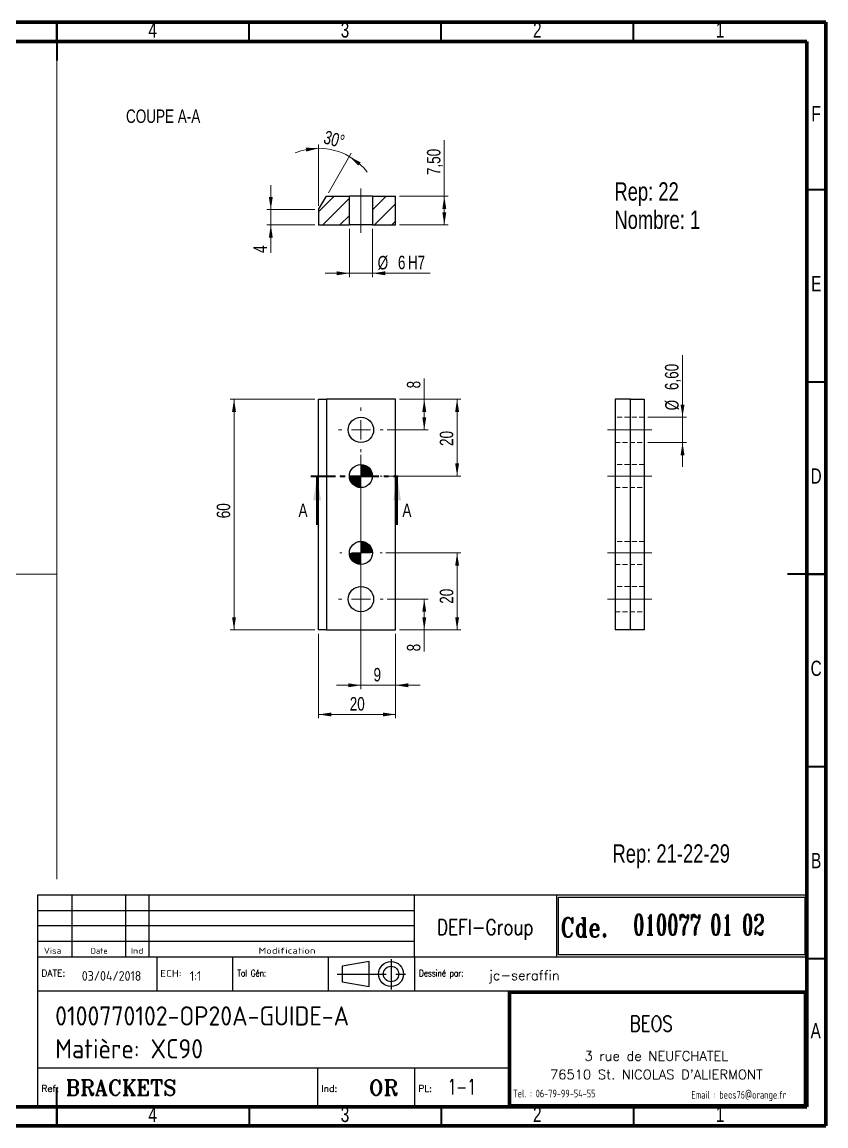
# Model space of a CAD drawing. Header units: millimetres. Extents: x 15 to 415, y 5 to 292.
# Drawn here: x 206 to 415, y 5 to 292 of the extents above; entities that cross this region are included whole.
import ezdxf

# ---------------------------------------------------------------- set-up
doc = ezdxf.new("R2010")
doc.units = ezdxf.units.MM
for name, pattern in [('CENTERX2', [20.32, 12.7, -2.54, 2.54, -2.54]), ('HIDDEN', [1.905, 1.27, -0.635]), ('PHANTOM', [12.7, 6.35, -1.27, 1.27, -1.27, 1.27, -1.27])]:
    doc.linetypes.add(name, pattern=pattern)
doc.layers.add('DIMENSIONS', color=176, linetype='Continuous')
doc.styles.add('SLDTEXTSTYLE0', font='TXT', dxfattribs={"width": 0.75})
doc.styles.add('SLDTEXTSTYLE1', font='ISOCP')
doc.styles.add('SLDTEXTSTYLE10', font='ISOCP', dxfattribs={"width": 1.147311})
doc.styles.add('SLDTEXTSTYLE11', font='ISOCP', dxfattribs={"width": 1.385904})
doc.styles.add('SLDTEXTSTYLE12', font='ISOCP', dxfattribs={"width": 1.246461})
doc.styles.add('SLDTEXTSTYLE13', font='ROMAND')
doc.styles.add('SLDTEXTSTYLE2', font='ROMANT', dxfattribs={"width": 0.8})
doc.styles.add('SLDTEXTSTYLE3', font='ISOCP', dxfattribs={"width": 0.8})
doc.styles.add('SLDTEXTSTYLE4', font='ROMANS', dxfattribs={"width": 0.8})
doc.styles.add('SLDTEXTSTYLE5', font='ROMANT')
doc.styles.add('SLDTEXTSTYLE6', font='ROMANS')
doc.styles.add('SLDTEXTSTYLE7', font='ROMANT', dxfattribs={"width": 0.65})
doc.styles.add('SLDTEXTSTYLE8', font='ISOCP', dxfattribs={"width": 1.446157})
doc.styles.add('SLDTEXTSTYLE9', font='ISOCP', dxfattribs={"width": 1.294402})
doc.dimstyles.new('SLDDIMSTYLE0', dxfattribs={"dimtxt": 3.5, "dimasz": 3.302, "dimexe": 0, "dimexo": 0.0625, "dimgap": 0.875, "dimtad": 1, "dimrnd": 1e-09, "dimzin": 12, "dimdsep": 46, "dimtxsty": 'SLDTEXTSTYLE0', "dimsah": 1, "dimcen": 0.09, "dimadec": 0, "dimazin": 3, "dimtfac": 1, "dimtofl": 0, "dimtmove": 0, "dimatfit": 3, "dimfxl": 1, "dimfrac": 2, "dimtolj": 1, "dimtzin": 12, "dimarcsym": 0})
doc.dimstyles.new('SLDDIMSTYLE1', dxfattribs={"dimtxt": 3.5, "dimasz": 3.302, "dimexe": 0, "dimexo": 0.0625, "dimgap": 0.875, "dimtad": 1, "dimrnd": 1e-09, "dimzin": 12, "dimdsep": 46, "dimtxsty": 'SLDTEXTSTYLE0', "dimsah": 1, "dimcen": 0.09, "dimadec": 0, "dimazin": 3, "dimtfac": 1, "dimtmove": 0, "dimatfit": 0, "dimfxl": 1, "dimfrac": 2, "dimtolj": 1, "dimtzin": 12, "dimarcsym": 0})
doc.dimstyles.new('SLDDIMSTYLE2', dxfattribs={"dimtxt": 3.5, "dimasz": 3.302, "dimexe": 0, "dimexo": 0.0625, "dimgap": 0.875, "dimtad": 1, "dimdec": 4, "dimzin": 12, "dimdsep": 46, "dimtxsty": 'SLDTEXTSTYLE0', "dimsah": 1, "dimcen": 0.09, "dimazin": 3, "dimtfac": 1, "dimtofl": 0, "dimtmove": 0, "dimatfit": 3, "dimfxl": 1, "dimfrac": 2, "dimtolj": 1, "dimtzin": 12, "dimarcsym": 0})

# ---------------------------------------------------------------- blocks, each defined once
blk = doc.blocks.new('SW_NOTE_1')
at = {"color": 0, "linetype": 'Continuous', "lineweight": 0, "char_height": 4.763, "attachment_point": 1, "style": 'SLDTEXTSTYLE0'}
for s, insert in [('Rep: 22', (0, 6.14)), ('Nombre: 1', (0, -1.21))]:
    blk.add_mtext(s, dxfattribs=dict(at, insert=insert))
blk = doc.blocks.new('_D_6')
at = {"color": 7, "linetype": 'Continuous', "lineweight": 18}
for p, q in [((282.11, 193.99), (260.11, 193.99)), ((261.11, 133.99), (261.11, 193.99)), ((282.11, 133.99), (260.11, 133.99))]:
    blk.add_line(p, q, dxfattribs=at)
for points in [[(261.11, 193.99), (260.6, 190.68), (261.61, 190.68)], [(261.11, 133.99), (261.61, 137.29), (260.6, 137.29)]]:
    blk.add_solid(points, dxfattribs=at)
at = {"color": 7, "linetype": 'Continuous', "lineweight": 18, "insert": (256.6, 163.01), "char_height": 3.5, "attachment_point": 1, "rotation": 90, "style": 'SLDTEXTSTYLE0'}
blk.add_mtext('60', dxfattribs=at)
blk = doc.blocks.new('_D_7')
at = {"color": 7, "linetype": 'Continuous', "lineweight": 18}
for p, q in [((310.57, 193.99), (310.57, 199.36)), ((304.11, 193.99), (311.57, 193.99)), ((310.57, 193.99), (310.57, 185.99)), ((300.91, 185.99), (311.57, 185.99))]:
    blk.add_line(p, q, dxfattribs=at)
for points in [[(310.57, 193.99), (310.06, 190.68), (311.08, 190.68)], [(310.57, 185.99), (311.08, 189.29), (310.06, 189.29)]]:
    blk.add_solid(points, dxfattribs=at)
at = {"color": 7, "linetype": 'Continuous', "lineweight": 18, "insert": (306.06, 196.78), "char_height": 3.5, "attachment_point": 1, "rotation": 90, "style": 'SLDTEXTSTYLE0'}
blk.add_mtext('8', dxfattribs=at)
blk = doc.blocks.new('_D_8')
at = {"color": 7, "linetype": 'Continuous', "lineweight": 18}
for p, q in [((304.11, 193.99), (320.11, 193.99)), ((319.11, 193.99), (319.11, 173.99)), ((300.61, 173.99), (320.11, 173.99))]:
    blk.add_line(p, q, dxfattribs=at)
for points in [[(319.11, 193.99), (318.6, 190.68), (319.61, 190.68)], [(319.11, 173.99), (319.61, 177.29), (318.6, 177.29)]]:
    blk.add_solid(points, dxfattribs=at)
at = {"color": 7, "linetype": 'Continuous', "lineweight": 18, "insert": (314.6, 181.81), "char_height": 3.5, "attachment_point": 1, "rotation": 90, "style": 'SLDTEXTSTYLE0'}
blk.add_mtext('20', dxfattribs=at)
blk = doc.blocks.new('_D_9')
at = {"color": 7, "linetype": 'Continuous', "lineweight": 18}
for p, q in [((300.91, 141.99), (311.57, 141.99)), ((310.57, 141.99), (310.57, 133.99)), ((304.11, 133.99), (311.57, 133.99)), ((310.57, 133.99), (310.57, 128.4))]:
    blk.add_line(p, q, dxfattribs=at)
for points in [[(310.57, 141.99), (310.06, 138.68), (311.08, 138.68)], [(310.57, 133.99), (311.08, 137.29), (310.06, 137.29)]]:
    blk.add_solid(points, dxfattribs=at)
at = {"color": 7, "linetype": 'Continuous', "lineweight": 18, "insert": (306.06, 128.4), "char_height": 3.5, "attachment_point": 1, "rotation": 90, "style": 'SLDTEXTSTYLE0'}
blk.add_mtext('8', dxfattribs=at)
blk = doc.blocks.new('_D_10')
at = {"color": 7, "linetype": 'Continuous', "lineweight": 18}
for p, q in [((300.61, 153.99), (320.11, 153.99)), ((319.11, 153.99), (319.11, 133.99)), ((304.11, 133.99), (320.11, 133.99))]:
    blk.add_line(p, q, dxfattribs=at)
for points in [[(319.11, 153.99), (318.6, 150.68), (319.61, 150.68)], [(319.11, 133.99), (319.61, 137.29), (318.6, 137.29)]]:
    blk.add_solid(points, dxfattribs=at)
at = {"color": 7, "linetype": 'Continuous', "lineweight": 18, "insert": (314.6, 140.78), "char_height": 3.5, "attachment_point": 1, "rotation": 90, "style": 'SLDTEXTSTYLE0'}
blk.add_mtext('20', dxfattribs=at)
blk = doc.blocks.new('_D_11')
at = {"color": 7, "linetype": 'Continuous', "lineweight": 18}
for p, q in [((294.11, 179.19), (294.11, 118.58)), ((303.11, 132.99), (303.11, 118.58)), ((294.11, 119.58), (287.76, 119.58)), ((303.11, 119.58), (294.11, 119.58)), ((303.11, 119.58), (309.46, 119.58))]:
    blk.add_line(p, q, dxfattribs=at)
for points in [[(294.11, 119.58), (290.8, 120.09), (290.8, 119.07)], [(303.11, 119.58), (306.41, 119.07), (306.41, 120.09)]]:
    blk.add_solid(points, dxfattribs=at)
at = {"color": 7, "linetype": 'Continuous', "lineweight": 18, "insert": (297.38, 124.09), "char_height": 3.5, "attachment_point": 1, "style": 'SLDTEXTSTYLE0'}
blk.add_mtext('9', dxfattribs=at)
blk = doc.blocks.new('_D_12')
at = {"color": 7, "linetype": 'Continuous', "lineweight": 18}
for p, q in [((283.11, 132.99), (283.11, 110.99)), ((303.11, 132.99), (303.11, 110.99)), ((303.11, 111.99), (283.11, 111.99))]:
    blk.add_line(p, q, dxfattribs=at)
for points in [[(283.11, 111.99), (286.41, 111.48), (286.41, 112.49)], [(303.11, 111.99), (299.8, 112.49), (299.8, 111.48)]]:
    blk.add_solid(points, dxfattribs=at)
at = {"color": 7, "linetype": 'Continuous', "lineweight": 18, "insert": (291.19, 116.5), "char_height": 3.5, "attachment_point": 1, "style": 'SLDTEXTSTYLE0'}
blk.add_mtext('20', dxfattribs=at)
blk = doc.blocks.new('SW_CENTERMARKSYMBOL_4')
at = {"color": 0, "linetype": 'Continuous', "lineweight": 0}
for p, q in [((0, 5), (0, 5.8)), ((-5, 0), (-5.8, 0)), ((0, 0), (-2.5, 0)), ((0, 0), (0, 2.5)), ((0, 0), (0, -2.5)), ((0, 0), (2.5, 0)), ((5, 0), (5.8, 0)), ((0, -5), (0, -5.8))]:
    blk.add_line(p, q, dxfattribs=at)
blk = doc.blocks.new('SW_CENTERMARKSYMBOL_5')
at = {"color": 0, "linetype": 'Continuous', "lineweight": 0}
for p, q in [((0, 5), (0, 5.8)), ((-5, 0), (-5.8, 0)), ((0, 0), (-2.5, 0)), ((0, 0), (0, 2.5)), ((0, 0), (0, -2.5)), ((0, 0), (2.5, 0)), ((5, 0), (5.8, 0)), ((0, -5), (0, -5.8))]:
    blk.add_line(p, q, dxfattribs=at)
blk = doc.blocks.new('SW_CENTERMARKSYMBOL_6')
at = {"color": 0, "linetype": 'Continuous', "lineweight": 0}
for p, q in [((0, 5), (0, 5.5)), ((-5, 0), (-5.5, 0)), ((0, 0), (-2.5, 0)), ((0, 0), (0, 2.5)), ((0, 0), (0, -2.5)), ((0, 0), (2.5, 0)), ((5, 0), (5.5, 0)), ((0, -5), (0, -5.5))]:
    blk.add_line(p, q, dxfattribs=at)
blk = doc.blocks.new('SW_CENTERMARKSYMBOL_7')
at = {"color": 0, "linetype": 'Continuous', "lineweight": 0}
for p, q in [((0, 5), (0, 5.5)), ((-5, 0), (-5.5, 0)), ((0, 0), (-2.5, 0)), ((0, 0), (0, 2.5)), ((0, 0), (0, -2.5)), ((0, 0), (2.5, 0)), ((5, 0), (5.5, 0)), ((0, -5), (0, -5.5))]:
    blk.add_line(p, q, dxfattribs=at)
blk = doc.blocks.new('SW_DOWELSYMBOL_2')
at = {"linetype": 'Continuous', "lineweight": 0}
h = blk.add_hatch(color=0, dxfattribs=at)
edge = h.paths.add_edge_path(flags=0)
edge.add_arc((0, 0), 3, 0, 90)
edge.add_line((0, 3), (0, 0))
edge.add_line((0, 0), (3, 0))
h = blk.add_hatch(color=0, dxfattribs=at)
edge = h.paths.add_edge_path(flags=0)
edge.add_arc((0, 0), 3, 180, 270)
edge.add_line((0, -3), (0, 0))
edge.add_line((0, 0), (-3, 0))
at = {"color": 0, "linetype": 'Continuous', "lineweight": 0}
blk.add_circle((0, 0), 3, dxfattribs=at)
blk = doc.blocks.new('SW_DOWELSYMBOL_3')
at = {"linetype": 'Continuous', "lineweight": 0}
h = blk.add_hatch(color=0, dxfattribs=at)
edge = h.paths.add_edge_path(flags=0)
edge.add_arc((0, 0), 3, 0, 90)
edge.add_line((0, 3), (0, 0))
edge.add_line((0, 0), (3, 0))
h = blk.add_hatch(color=0, dxfattribs=at)
edge = h.paths.add_edge_path(flags=0)
edge.add_arc((0, 0), 3, 180, 270)
edge.add_line((0, -3), (0, 0))
edge.add_line((0, 0), (-3, 0))
at = {"color": 0, "linetype": 'Continuous', "lineweight": 0}
blk.add_circle((0, 0), 3, dxfattribs=at)
blk = doc.blocks.new('_D_13')
at = {"color": 7, "linetype": 'Continuous', "lineweight": 18}
for p, q in [((270.67, 243.27), (270.67, 249.62)), ((282.11, 243.27), (269.67, 243.27)), ((270.67, 243.27), (270.67, 239.27)), ((282.11, 239.27), (269.67, 239.27)), ((270.67, 239.27), (270.67, 232))]:
    blk.add_line(p, q, dxfattribs=at)
for points in [[(270.67, 243.27), (271.18, 246.57), (270.16, 246.57)], [(270.67, 239.27), (270.16, 235.96), (271.18, 235.96)]]:
    blk.add_solid(points, dxfattribs=at)
at = {"color": 7, "linetype": 'Continuous', "lineweight": 18, "insert": (266.16, 232), "char_height": 3.5, "attachment_point": 1, "rotation": 90, "style": 'SLDTEXTSTYLE0'}
blk.add_mtext('4', dxfattribs=at)
blk = doc.blocks.new('_D_14')
at = {"color": 7, "linetype": 'Continuous', "lineweight": 18}
for p, q in [((283.11, 244.27), (283.11, 260.21)), ((285.63, 247.63), (291.58, 257.94))]:
    blk.add_line(p, q, dxfattribs=at)
for start, end in [(90, 112.4394), (60, 90), (37.5606, 60)]:
    blk.add_arc((283.11, 243.27), 15.94, start, end, dxfattribs=at)
for points in [[(283.11, 259.21), (279.77, 259.38), (279.87, 258.37)], [(291.08, 257.07), (293.46, 254.73), (294.05, 255.55)]]:
    blk.add_solid(points, dxfattribs=at)
at = {"color": 7, "linetype": 'Continuous', "lineweight": 18, "insert": (285.06, 263.93), "char_height": 3.5, "attachment_point": 1, "rotation": 344.8311, "style": 'SLDTEXTSTYLE0'}
blk.add_mtext('30°', dxfattribs=at)
blk = doc.blocks.new('_D_15')
at = {"color": 7, "linetype": 'Continuous', "lineweight": 18}
for p, q in [((291.11, 238.27), (291.11, 225.71)), ((297.11, 238.27), (297.11, 225.71)), ((291.11, 226.71), (284.76, 226.71)), ((291.11, 226.71), (297.11, 226.71)), ((297.11, 226.71), (312.08, 226.71))]:
    blk.add_line(p, q, dxfattribs=at)
for points in [[(291.11, 226.71), (287.8, 227.22), (287.8, 226.2)], [(297.11, 226.71), (300.41, 226.2), (300.41, 227.22)]]:
    blk.add_solid(points, dxfattribs=at)
at = {"color": 7, "linetype": 'Continuous', "lineweight": 18, "char_height": 3.5, "attachment_point": 1, "style": 'SLDTEXTSTYLE0'}
for s, insert in [('%%c', (298.45, 231.22)), ('6', (303.72, 231.28)), ('H7', (306.31, 231.28))]:
    blk.add_mtext(s, dxfattribs=dict(at, insert=insert))
blk = doc.blocks.new('_D_16')
at = {"color": 7, "linetype": 'Continuous', "lineweight": 18}
for p, q in [((315.78, 246.77), (315.78, 261.29)), ((304.11, 246.77), (316.78, 246.77)), ((315.78, 239.27), (315.78, 246.77)), ((304.11, 239.27), (316.78, 239.27))]:
    blk.add_line(p, q, dxfattribs=at)
for points in [[(315.78, 246.77), (315.27, 243.46), (316.29, 243.46)], [(315.78, 239.27), (316.29, 242.57), (315.27, 242.57)]]:
    blk.add_solid(points, dxfattribs=at)
at = {"color": 7, "linetype": 'Continuous', "lineweight": 18, "insert": (311.27, 252.24), "char_height": 3.5, "attachment_point": 1, "rotation": 90, "style": 'SLDTEXTSTYLE0'}
blk.add_mtext('7,50', dxfattribs=at)
blk = doc.blocks.new('_D_17')
at = {"color": 7, "linetype": 'Continuous', "lineweight": 18}
for p, q in [((377.72, 189.29), (377.72, 205.39)), ((368.72, 189.29), (378.72, 189.29)), ((377.72, 189.29), (377.72, 182.69)), ((368.72, 182.69), (378.72, 182.69)), ((377.72, 182.69), (377.72, 176.34))]:
    blk.add_line(p, q, dxfattribs=at)
for points in [[(377.72, 189.29), (378.23, 192.59), (377.21, 192.59)], [(377.72, 182.69), (377.21, 179.38), (378.23, 179.38)]]:
    blk.add_solid(points, dxfattribs=at)
at = {"color": 7, "linetype": 'Continuous', "lineweight": 18, "char_height": 3.5, "attachment_point": 1, "rotation": 90, "style": 'SLDTEXTSTYLE0'}
for s, insert in [('6,60', (373.15, 196.34)), ('%%c', (373.21, 191.06))]:
    blk.add_mtext(s, dxfattribs=dict(at, insert=insert))

msp = doc.modelspace()

# ---------------------------------------------------------------- hatches: boundary and pattern name
at = {"linetype": 'Continuous', "lineweight": 18}
h = msp.add_hatch(dxfattribs=at)
h.set_pattern_fill('ANSI31', style=0)
h.paths.add_polyline_path([(285.12769, 246.76653), (283.10697, 243.26653), (283.10697, 239.26653), (291.10697, 239.26653), (291.10697, 246.76653)], flags=0)
h = msp.add_hatch(dxfattribs=at)
h.set_pattern_fill('ANSI31', style=0)
h.paths.add_polyline_path([(297.10697, 239.26653), (303.10697, 239.26653), (303.10697, 246.76653), (297.10697, 246.76653)], flags=0)

# ---------------------------------------------------------------- linework, layer by layer
at = {"color": 7, "linetype": 'Continuous', "lineweight": 70}
for p, q in [((15, 292), (415, 292)), ((415, 292), (415, 5)), ((20, 287), (410, 287)), ((410, 287), (410, 10)), ((410, 10), (20, 10)), ((415, 5), (15, 5))]:
    msp.add_line(p, q, dxfattribs=at)
at = {"color": 7, "linetype": 'Continuous', "lineweight": 35}
for p, q in [((215, 292), (215, 282)), ((215, 287), (215, 292)), ((265, 287), (265, 292)), ((315, 287), (315, 292)), ((365, 287), (365, 292)), ((410, 248.5), (415, 248.5)), ((410, 198.5), (415, 198.5)), ((282.70697, 161.2868), (282.70697, 173.9868)), ((303.50697, 161.2868), (303.50697, 173.9868)), ((415, 148.5), (405, 148.5)), ((410, 148.5), (415, 148.5)), ((410, 98.5), (415, 98.5)), ((410, 48.5), (415, 48.5)), ((215, 5), (215, 15)), ((215, 10), (215, 5)), ((265, 10), (265, 5)), ((315, 10), (315, 5)), ((365, 10), (365, 5))]:
    msp.add_line(p, q, dxfattribs=at)
at = {"color": 7, "linetype": 'Continuous', "lineweight": 18}
for p, q in [((215, 282), (215, 69.1233)), ((25, 148.5), (215, 148.5))]:
    msp.add_line(p, q, dxfattribs=at)
at = {"color": 7, "linetype": 'CENTERX2', "lineweight": 18}
for p, q in [((294.10697, 237.26653), (294.10697, 248.76653)), ((358.2191, 185.9868), (369.7191, 185.9868)), ((358.2191, 173.9868), (369.7191, 173.9868)), ((358.2191, 153.9868), (369.7191, 153.9868)), ((358.2191, 141.9868), (369.7191, 141.9868))]:
    msp.add_line(p, q, dxfattribs=at)
at = {"color": 7, "linetype": 'Continuous', "lineweight": 25}
for p, q in [((283.10697, 243.26653), (285.12769, 246.76653)), ((285.12769, 246.76653), (291.10697, 246.76653)), ((291.10697, 239.26653), (291.10697, 246.76653)), ((297.10697, 246.76653), (291.10697, 246.76653)), ((297.10697, 246.76653), (297.10697, 239.26653)), ((297.10697, 246.76653), (303.10697, 246.76653)), ((303.10697, 239.26653), (303.10697, 246.76653)), ((283.10697, 243.26653), (283.10697, 239.26653)), ((283.10697, 239.26653), (291.10697, 239.26653)), ((297.10697, 239.26653), (291.10697, 239.26653)), ((297.10697, 239.26653), (303.10697, 239.26653)), ((283.10697, 133.9868), (283.10697, 193.9868)), ((283.10697, 193.9868), (285.12769, 193.9868)), ((285.12769, 193.9868), (285.12769, 133.9868)), ((303.10697, 193.9868), (285.12769, 193.9868)), ((303.10697, 133.9868), (303.10697, 193.9868)), ((360.2191, 193.9868), (360.2191, 133.9868)), ((364.2191, 193.9868), (360.2191, 193.9868)), ((364.2191, 133.9868), (364.2191, 193.9868)), ((364.2191, 193.9868), (367.7191, 193.9868)), ((367.7191, 193.9868), (367.7191, 133.9868)), ((285.12769, 133.9868), (283.10697, 133.9868)), ((285.12769, 133.9868), (303.10697, 133.9868)), ((364.2191, 133.9868), (360.2191, 133.9868)), ((367.7191, 133.9868), (364.2191, 133.9868))]:
    msp.add_line(p, q, dxfattribs=at)
at = {"color": 7, "linetype": 'HIDDEN', "lineweight": 18}
for p, q in [((367.7191, 189.2868), (360.2191, 189.2868)), ((360.2191, 182.6868), (367.7191, 182.6868)), ((367.7191, 176.9868), (360.2191, 176.9868)), ((360.2191, 170.9868), (367.7191, 170.9868)), ((367.7191, 156.9868), (360.2191, 156.9868)), ((360.2191, 150.9868), (367.7191, 150.9868)), ((367.7191, 145.2868), (360.2191, 145.2868)), ((360.2191, 138.6868), (367.7191, 138.6868))]:
    msp.add_line(p, q, dxfattribs=at)
at = {"color": 7, "linetype": 'PHANTOM', "lineweight": 35}
for p, q in [((281.11947, 173.9868), (293.82582, 173.9868)), ((292.39447, 173.9868), (305.09447, 173.9868))]:
    msp.add_line(p, q, dxfattribs=at)
at = {"color": 7, "linetype": 'Continuous', "lineweight": 25}
for centre, radius in [((294.10697, 185.9868), 3.3), ((294.10697, 173.9868), 3), ((294.10697, 153.9868), 3), ((294.10697, 141.9868), 3.3)]:
    msp.add_circle(centre, radius, dxfattribs=at)
at = {"color": 7, "linetype": 'Continuous', "lineweight": 35}
for points in [[(282.70697, 173.9868), (281.69097, 167.6368), (283.72297, 167.6368)], [(303.50697, 173.9868), (302.49097, 167.6368), (304.52297, 167.6368)]]:
    msp.add_solid(points, dxfattribs=at)
at = {"layer": 'DIMENSIONS', "color": 3}
for p, q in [((308, 65), (210, 65)), ((219, 49), (219, 65)), ((233, 49), (233, 65)), ((239, 49), (239, 65)), ((210, 61), (308, 61)), ((308, 57), (210, 57)), ((210, 53), (308, 53))]:
    msp.add_line(p, q, dxfattribs=at)
at = {"layer": 'DIMENSIONS', "color": 6}
for p, q in [((210, 65), (210, 10)), ((410, 10), (410, 65)), ((410, 40), (332.38409, 40)), ((332.38409, 40), (332.38409, 10)), ((409.8, 39.8), (332.58409, 39.8)), ((332.58409, 39.8), (332.58409, 10.2)), ((409.6, 39.6), (332.78409, 39.6)), ((332.78409, 39.6), (332.78409, 10.4)), ((409.4, 39.4), (332.98409, 39.4)), ((332.98409, 39.4), (332.98409, 10.6)), ((409.4, 10.6), (409.4, 39.4)), ((409.6, 10.4), (409.6, 39.6)), ((409.8, 10.2), (409.8, 39.8)), ((210, 10), (410, 10)), ((332.58409, 10.2), (409.8, 10.2)), ((332.78409, 10.4), (409.6, 10.4)), ((332.98409, 10.6), (409.4, 10.6))]:
    msp.add_line(p, q, dxfattribs=at)
at = {"layer": 'DIMENSIONS', "color": 1}
for p, q in [((410, 65), (308, 65)), ((308, 49), (308, 65)), ((345, 49), (345, 65)), ((345.5, 49.5), (345.5, 64.5)), ((345.5, 64.5), (409.5, 64.5)), ((409.5, 64.5), (409.5, 49.5)), ((210, 49), (410, 49)), ((241, 49), (241, 40)), ((260.73069, 49), (260.73069, 40)), ((285.62034, 49), (285.62034, 40)), ((308, 49), (308, 40)), ((409.5, 49.5), (345.5, 49.5)), ((332.38409, 40), (210, 40)), ((332.38409, 20), (210, 20)), ((282.79154, 20), (282.79154, 10)), ((308, 20), (308, 10))]:
    msp.add_line(p, q, dxfattribs=at)
at = {"layer": 'DIMENSIONS'}
for p, q in [((345.5, 49.5), (345.5, 64.5)), ((345.5, 64.5), (409.5, 64.5)), ((409.5, 64.5), (409.5, 49.5)), ((409.5, 49.5), (345.5, 49.5))]:
    msp.add_line(p, q, dxfattribs=at)
at = {"layer": 'DIMENSIONS', "color": 7}
for p, q in [((296.24368, 47.75), (289.24368, 46.5)), ((289.24368, 46.5), (289.24368, 42.5)), ((296.24368, 41.25), (296.24368, 47.75)), ((289.24368, 42.5), (296.24368, 41.25))]:
    msp.add_line(p, q, dxfattribs=at)
at = {"layer": 'DIMENSIONS', "color": 3, "linetype": 'CENTERX2'}
for p, q in [((301.93393, 48.34798), (301.93393, 40.51332)), ((287.94646, 44.5), (306.20111, 44.5))]:
    msp.add_line(p, q, dxfattribs=at)
at = {"layer": 'DIMENSIONS', "color": 7}
for radius in [3.25, 2]:
    msp.add_circle((301.93393, 44.5), radius, dxfattribs=at)

# ---------------------------------------------------------------- block references
at = {"color": 7, "linetype": 'Continuous', "lineweight": 0}
for name, p in [('SW_NOTE_1', (360.01044, 244.22613)), ('SW_CENTERMARKSYMBOL_5', (294.10697, 185.9868)), ('SW_CENTERMARKSYMBOL_7', (294.10697, 173.9868)), ('SW_DOWELSYMBOL_2', (294.10697, 173.9868)), ('SW_CENTERMARKSYMBOL_6', (294.10697, 153.9868)), ('SW_DOWELSYMBOL_3', (294.10697, 153.9868)), ('SW_CENTERMARKSYMBOL_4', (294.10697, 141.9868))]:
    msp.add_blockref(name, p, dxfattribs=at)

# ---------------------------------------------------------------- texts
at = {"color": 7, "linetype": 'Continuous', "lineweight": 0, "style": 'SLDTEXTSTYLE0'}
for s, insert, char_height, attachment_point in [('4', (239.96004, 291.97306), 3.96875, 2), ('3', (289.96004, 291.97306), 3.96875, 2), ('2', (339.96004, 291.97306), 3.96875, 2), ('1', (387.46004, 291.97306), 3.96875, 2), ('F', (412.45774, 270.22306), 3.96875, 2), ('COUPE A-A', (242.68121, 269.30569), 3.5, 2), ('E', (412.50781, 225.97306), 3.96875, 2), ('D', (412.45269, 175.97306), 3.96875, 2), ('C', (412.45866, 125.97306), 3.96875, 2), ('Rep: 21-22-29', (359.5144, 78.21676), 4.7625, 1), ('B', (412.4706, 75.97306), 3.96875, 2), ('A', (412.33969, 31.72306), 3.96875, 2), ('4', (239.96004, 9.97306), 3.96875, 2), ('3', (289.96004, 9.97306), 3.96875, 2), ('2', (339.96004, 9.97306), 3.96875, 2), ('1', (387.46004, 9.97306), 3.96875, 2)]:
    msp.add_mtext(s, dxfattribs=dict(at, insert=insert, char_height=char_height, attachment_point=attachment_point))
at = {"color": 7, "linetype": 'Continuous', "char_height": 3.5, "attachment_point": 1, "style": 'SLDTEXTSTYLE0'}
for insert in [(277.8739, 166.84372), (304.88784, 166.84372)]:
    msp.add_mtext('A', dxfattribs=dict(at, insert=insert))
at = {"layer": 'DIMENSIONS'}
for s, insert, char_height, attachment_point, style in [('DEFI-Group', (326.4195, 58.70072), 4, 2, 'SLDTEXTSTYLE2'), ('Cde.', (346, 59.12589), 5, 1, 'SLDTEXTSTYLE2'), ('010077 01 02', (364.87873, 59.93983), 5.2916667, 1, 'SLDTEXTSTYLE7'), ('Visa', (211.6551, 51.34751), 1.567052, 1, 'SLDTEXTSTYLE12'), ('Date', (223.82407, 51.28334), 1.492431, 1, 'SLDTEXTSTYLE10'), ('Ind', (234.25446, 51.28334), 1.492431, 1, 'SLDTEXTSTYLE11'), ('Modification', (267.48919, 51.34751), 1.5670523, 1, 'SLDTEXTSTYLE8'), ('DATE:', (211.03411, 45.59841), 1.727675, 1, 'SLDTEXTSTYLE6'), ('03/04/2018', (221.53289, 45.25347), 2.5, 1, 'SLDTEXTSTYLE1'), ('ECH:', (241.91066, 45.55991), 1.814059, 1, 'SLDTEXTSTYLE9'), ('1:1', (249.61977, 45.24035), 2.5, 1, 'SLDTEXTSTYLE1'), ('Tol Gén:', (261.95157, 45.59841), 1.727675, 1, 'SLDTEXTSTYLE4'), ('Dessiné par:', (309.22087, 45.59841), 1.7276752, 1, 'SLDTEXTSTYLE4'), ('jc-seraffin', (327.35515, 45.41997), 2.5, 1, 'SLDTEXTSTYLE5'), ('0100770102-OP20A-GUIDE-A', (214.60273, 36.10658), 5, 1, 'SLDTEXTSTYLE1'), ('BEOS', (369.57079, 33.59488), 4, 2, 'SLDTEXTSTYLE2'), ('Matière: XC90', (214.60273, 27.56351), 5, 1, 'SLDTEXTSTYLE1'), ('3 rue de NEUFCHATEL', (370.90924, 24.44835), 2.5, 2, 'SLDTEXTSTYLE13'), ("76510 St. NICOLAS D'ALIERMONT", (370.90254, 19.62324), 2.5, 2, 'SLDTEXTSTYLE13'), ('Ref:', (211.03411, 15.59841), 1.727675, 1, 'SLDTEXTSTYLE6'), ('BRACKETS', (217.33673, 16.95138), 4, 1, 'SLDTEXTSTYLE5'), ('Ind:', (283.82565, 15.59841), 1.727675, 1, 'SLDTEXTSTYLE6'), ('OR', (296.19394, 16.95138), 4, 1, 'SLDTEXTSTYLE5'), ('PL:', (309.03411, 15.59841), 1.727675, 1, 'SLDTEXTSTYLE6'), ('1-1', (316.65089, 17.17305), 4, 1, 'SLDTEXTSTYLE7'), ('Tel. : 06-79-99-54-55', (344.36027, 14.42858), 2, 2, 'SLDTEXTSTYLE3'), ('Email : beos76@orange.fr', (392.37248, 14.0972), 2, 2, 'SLDTEXTSTYLE3')]:
    msp.add_mtext(s, dxfattribs=dict(at, insert=insert, char_height=char_height, attachment_point=attachment_point, style=style))

# ---------------------------------------------------------------- dimensions: what is measured, and where the dimension line sits
at = {"color": 7, "linetype": 'Continuous', "lineweight": 18}
dim = msp.add_angular_dim_2l(base=(287.23343, 258.66671), line1=((283.10697, 239.26653), (283.10697, 243.26653)), line2=((283.10697, 243.26653), (285.12769, 246.76653)), dimstyle='SLDDIMSTYLE2', dxfattribs=at)
dim.commit()
dim.dimension.update_dxf_attribs({"geometry": '_D_14', "text_midpoint": (287.27881, 258.65448), "dimtype": 162})
for base, p1, p2, dimstyle, picture, middle in [((315.78134, 246.76653), (303.10697, 239.26653), (303.10697, 246.76653), 'SLDDIMSTYLE0', '_D_16', (315.78134, 256.76653)), ((270.66872, 239.26653), (283.10697, 243.26653), (283.10697, 239.26653), 'SLDDIMSTYLE1', '_D_13', (270.66872, 233.29706)), ((310.56868, 185.9868), (303.10697, 193.9868), (299.90697, 185.9868), 'SLDDIMSTYLE0', '_D_7', (310.56868, 198.07123)), ((261.10697, 193.9868), (283.10697, 133.9868), (283.10697, 193.9868), 'SLDDIMSTYLE0', '_D_6', (261.10697, 165.59433)), ((319.10697, 173.9868), (303.10697, 193.9868), (299.60697, 173.9868), 'SLDDIMSTYLE1', '_D_8', (319.10697, 184.39607)), ((319.10697, 133.9868), (299.60697, 153.9868), (303.10697, 133.9868), 'SLDDIMSTYLE1', '_D_10', (319.10697, 143.37057)), ((310.56868, 133.9868), (299.90697, 141.9868), (303.10697, 133.9868), 'SLDDIMSTYLE0', '_D_9', (310.56868, 129.6954))]:
    dim = msp.add_linear_dim(base=base, p1=p1, p2=p2, angle=90, dimstyle=dimstyle, dxfattribs=at)
    dim.commit()
    dim.dimension.update_dxf_attribs({"geometry": picture, "text_midpoint": middle, "dimtype": 160})
dim = msp.add_linear_dim(base=(297.10697, 226.71113), p1=(291.10697, 239.26653), p2=(297.10697, 239.26653), text='%%c<>H7', dimstyle='SLDDIMSTYLE1', dxfattribs=at)
dim.commit()
dim.dimension.update_dxf_attribs({"geometry": '_D_15', "text_midpoint": (305.26489, 226.71113), "dimtype": 160})
dim = msp.add_linear_dim(base=(377.7191, 182.6868), p1=(367.7191, 189.2868), p2=(367.7191, 182.6868), angle=90, text='%%c<>', dimstyle='SLDDIMSTYLE1', dxfattribs=at)
dim.commit()
dim.dimension.update_dxf_attribs({"geometry": '_D_17', "text_midpoint": (377.7191, 198.22779), "dimtype": 160})
for base, p2, picture, middle in [((294.10697, 119.578), (294.10697, 180.1868), '_D_11', (298.6724, 119.578)), ((283.10697, 111.9868), (283.10697, 133.9868), '_D_12', (293.78047, 111.9868))]:
    dim = msp.add_linear_dim(base=base, p1=(303.10697, 133.9868), p2=p2, dimstyle='SLDDIMSTYLE1', dxfattribs=at)
    dim.commit()
    dim.dimension.update_dxf_attribs({"geometry": picture, "text_midpoint": middle, "dimtype": 160})

doc.saveas('drawing.dxf')
